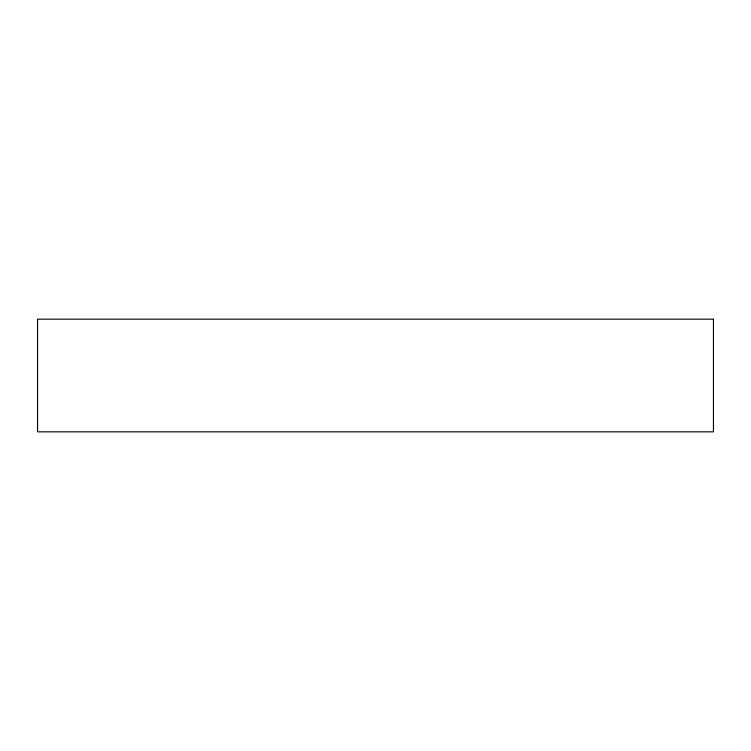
<?xml version="1.0" encoding="UTF-8"?>
<svg xmlns="http://www.w3.org/2000/svg" width="751" height="751" viewBox="0 0 751 751"><rect width="100%" height="100%" fill="white"/><g stroke="black" fill="none" stroke-linecap="round" stroke-linejoin="round"><path stroke-width="1.13" d="M713.45 319.175L37.55 319.175L37.55 431.825L713.45 431.825L713.45 319.175"/></g></svg>
